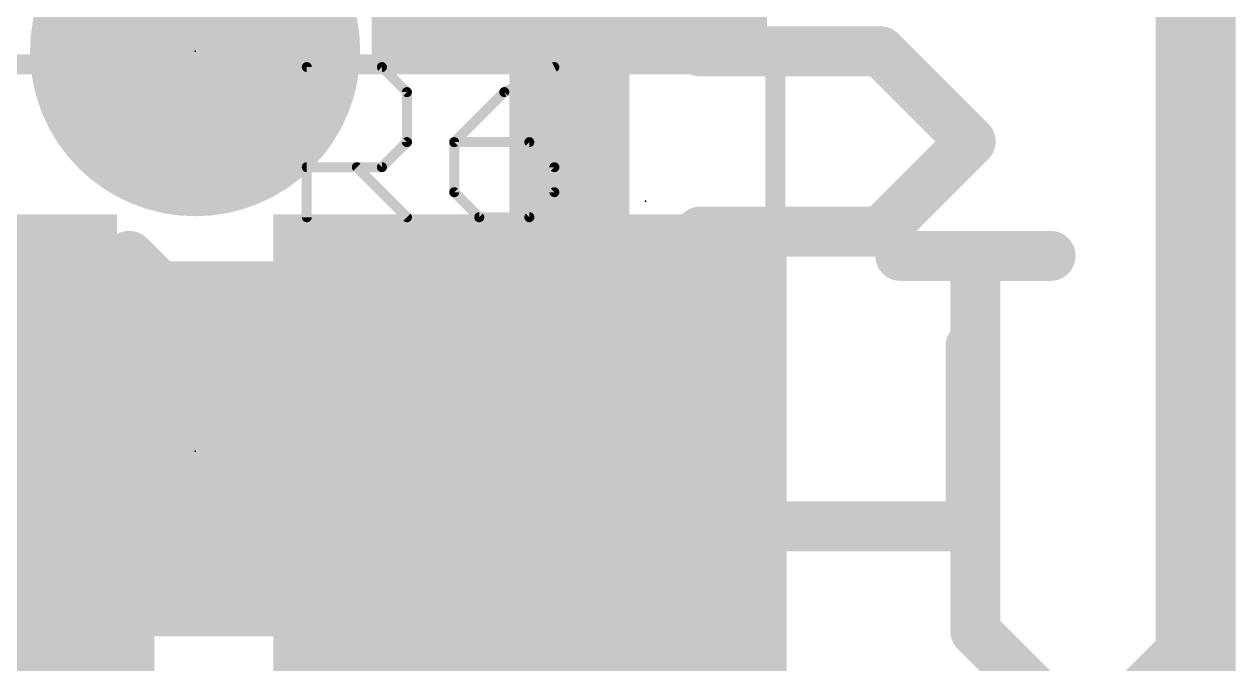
# Model space of a CAD drawing. Extents: x 0 to 108, y -11 to 13.
# Drawn here: x 12.266 to 15.342, y 3.27 to 4.895 of the extents above; entities that cross this region are included whole.
import ezdxf

# ---------------------------------------------------------------- set-up
doc = ezdxf.new("R2010")
doc.units = 0
for name, color, linetype in [('1', 12, 'CONTINUOUS'), ('20', 53, 'CONTINUOUS'), ('21', 41, 'CONTINUOUS'), ('22', 40, 'CONTINUOUS'), ('23', 53, 'CONTINUOUS'), ('24', 53, 'CONTINUOUS'), ('25', 253, 'CONTINUOUS'), ('26', 253, 'CONTINUOUS'), ('29', 253, 'CONTINUOUS'), ('31', 4, 'CONTINUOUS'), ('35', 253, 'CONTINUOUS'), ('39', 12, 'CONTINUOUS'), ('51', 53, 'CONTINUOUS')]:
    doc.layers.add(name, color=color, linetype=linetype)

# ---------------------------------------------------------------- blocks, each defined once
blk = doc.blocks.new('PIE')
at = {"const_width": 0.5}
blk.add_lwpolyline([(0, -0.25, 1), (0, 0.25, 1), (0, -0.25)], format="xyb", dxfattribs=at)
blk = doc.blocks.new('RECT')
blk.add_solid([(-0.5, -0.5), (0.5, -0.5), (-0.5, 0.5), (0.5, 0.5)])

msp = doc.modelspace()

# ---------------------------------------------------------------- linework, layer by layer
at = {"layer": '1', "const_width": 0.3048}
for points in [[(13.65, 3.91), (13.65, 5.35)], [(13.55, 3.81), (13.65, 3.91)], [(13.55, 1.69), (13.55, 3.81)]]:
    msp.add_lwpolyline(points, dxfattribs=at)
at = {"layer": '1', "const_width": 0.1524}
for points in [[(13.7039, 3.8561, 1), (13.5961, 3.9639)], [(13.5738, 3.91, 1), (13.7262, 3.91)], [(13.6262, 3.81, 1), (13.4738, 3.81)], [(13.4961, 3.8639, 1), (13.6039, 3.7561)]]:
    msp.add_lwpolyline(points, format="xyb", dxfattribs=at)
at = {"layer": '20', "const_width": 0.2032}
msp.add_lwpolyline([(15.24, 0), (15.24, 12.7)], dxfattribs=at)
at = {"layer": '21', "const_width": 0.0635}
for points in [[(13.9821, 4.8573, 1), (13.9821, 4.7938)], [(14.4622, 4.848, 1), (14.4173, 4.8031)], [(14.4397, 4.7938, 1), (14.4397, 4.8573)], [(14.691, 4.5743, 1), (14.646, 4.6192)], [(14.646, 4.5743, 1), (14.691, 4.6192)], [(13.9821, 4.3997, 1), (13.9821, 4.3362)], [(14.4397, 4.3362, 1), (14.4397, 4.3997)], [(14.4173, 4.3904, 1), (14.4622, 4.3455)], [(14.7003, 4.0771, 1), (14.6367, 4.0771)], [(13.9821, 3.6513, 1), (13.9821, 3.5878)], [(14.6685, 3.5878, 1), (14.6685, 3.6513)], [(14.6367, 3.6195, 1), (14.7003, 3.6195)]]:
    msp.add_lwpolyline(points, format="xyb", dxfattribs=at)
at = {"layer": '21', "const_width": 0.127}
for points in [[(14.4397, 4.8255), (13.9821, 4.8255)], [(14.6685, 4.5967), (14.4397, 4.8255)], [(14.4397, 4.3679), (14.6685, 4.5967)], [(13.9821, 4.3679), (14.4397, 4.3679)], [(14.6685, 3.6195), (14.6685, 4.0771)], [(13.9821, 3.6195), (14.6685, 3.6195)]]:
    msp.add_lwpolyline(points, dxfattribs=at)
at = {"layer": '22', "const_width": 0.0635}
for points in [[(12.6683, 4.1789, 1), (12.6047, 4.1789)], [(12.6365, 3.4607, 1), (12.6365, 3.5243)], [(12.6047, 3.4925, 1), (12.6683, 3.4925)]]:
    msp.add_lwpolyline(points, format="xyb", dxfattribs=at)
at = {"layer": '22', "const_width": 0.127}
for points in [[(12.6365, 4.1789), (12.6365, 3.4925)], [(12.6365, 3.4925), (12.1789, 3.4925)]]:
    msp.add_lwpolyline(points, dxfattribs=at)
at = {"layer": '23'}
for p in [(12.7, 4.826), (12.7, 3.81)]:
    msp.add_point(p, dxfattribs=at)
at = {"layer": '24'}
msp.add_point((13.843, 4.445), dxfattribs=at)
at = {"layer": '25', "const_width": 0.0254}
for points in [[(12.9835, 4.4044), (12.9835, 4.7857)], [(12.9835, 4.7857), (13.1741, 4.7857)], [(13.1741, 4.7857), (13.2377, 4.7222)], [(13.6119, 4.7857), (13.4848, 4.7222)], [(13.2377, 4.7222), (13.2377, 4.5951)], [(13.4848, 4.7222), (13.3577, 4.5951)], [(13.2377, 4.5951), (13.1741, 4.5315)], [(13.3577, 4.5951), (13.3577, 4.468)], [(13.5484, 4.5951), (13.3577, 4.5951)], [(13.6119, 4.5315), (13.5484, 4.5951)], [(13.1741, 4.5315), (12.9835, 4.5315)], [(13.1106, 4.5315), (13.2377, 4.4044)], [(13.6119, 4.468), (13.6119, 4.5315)], [(13.3577, 4.468), (13.4212, 4.4044)], [(13.5484, 4.4044), (13.6119, 4.468)], [(13.4212, 4.4044), (13.5484, 4.4044)]]:
    msp.add_lwpolyline(points, dxfattribs=at)
at = {"layer": '25', "const_width": 0.0127}
for points in [[(12.9898, 4.7857, 1), (12.9771, 4.7857)], [(12.9835, 4.7921, 1), (12.9835, 4.7794)], [(13.1786, 4.7902, 1), (13.1697, 4.7812)], [(13.1741, 4.7794, 1), (13.1741, 4.7921)], [(13.6147, 4.78, 1), (13.6091, 4.7914)], [(13.244, 4.7222, 1), (13.2314, 4.7222)], [(13.2332, 4.7177, 1), (13.2422, 4.7267)], [(13.482, 4.7278, 1), (13.4876, 4.7165)], [(13.4893, 4.7177, 1), (13.4803, 4.7267)], [(13.2314, 4.5951, 1), (13.244, 4.5951)], [(13.2422, 4.5906, 1), (13.2332, 4.5996)], [(13.364, 4.5951, 1), (13.3513, 4.5951)], [(13.3577, 4.6014, 1), (13.3577, 4.5887)], [(13.3532, 4.5996, 1), (13.3622, 4.5906)], [(13.5528, 4.5996, 1), (13.5439, 4.5906)], [(13.5484, 4.5887, 1), (13.5484, 4.6014)], [(12.9835, 4.5379, 1), (12.9835, 4.5252)], [(13.1151, 4.536, 1), (13.1061, 4.527)], [(13.1697, 4.536, 1), (13.1786, 4.527)], [(13.1741, 4.5252, 1), (13.1741, 4.5379)], [(13.6183, 4.5315, 1), (13.6056, 4.5315)], [(13.6074, 4.527, 1), (13.6164, 4.536)], [(13.3513, 4.468, 1), (13.364, 4.468)], [(13.3622, 4.4724, 1), (13.3532, 4.4635)], [(13.6056, 4.468, 1), (13.6183, 4.468)], [(13.6164, 4.4635, 1), (13.6074, 4.4724)], [(12.9771, 4.4044, 1), (12.9898, 4.4044)], [(13.2332, 4.3999, 1), (13.2422, 4.4089)], [(13.4212, 4.4108, 1), (13.4212, 4.398)], [(13.4168, 4.3999, 1), (13.4257, 4.4089)], [(13.5439, 4.4089, 1), (13.5528, 4.3999)], [(13.5484, 4.398, 1), (13.5484, 4.4108)]]:
    msp.add_lwpolyline(points, format="xyb", dxfattribs=at)
at = {"layer": '26', "const_width": 0.127}
for points in [[(12.9139, 3.925), (12.5326, 4.3063)], [(12.5326, 4.3063), (12.5326, 3.1623)], [(13.5113, 4.3063), (13.3207, 4.1156)], [(14.0833, 4.3063), (13.5113, 4.3063)], [(14.0833, 3.1623), (14.0833, 4.3063)], [(14.8714, 4.3063), (14.4901, 4.3063)], [(14.6807, 3.353), (14.6807, 4.3063)], [(13.3207, 4.1156), (13.3207, 3.7343)], [(13.3207, 3.7343), (13.5113, 3.5436)], [(13.5113, 3.5436), (14.0833, 3.5436)], [(14.8714, 3.1623), (14.6807, 3.353)], [(15.2527, 3.353), (15.062, 3.1623)]]:
    msp.add_lwpolyline(points, dxfattribs=at)
at = {"layer": '26', "const_width": 0.0635}
for points in [[(12.5643, 4.3063, 1), (12.5008, 4.3063)], [(12.555, 4.3287, 1), (12.5101, 4.2838)], [(13.5113, 4.338, 1), (13.5113, 4.2745)], [(13.5338, 4.2838, 1), (13.4889, 4.3287)], [(14.1151, 4.3063, 1), (14.0516, 4.3063)], [(14.0833, 4.2745, 1), (14.0833, 4.338)], [(14.4901, 4.338, 1), (14.4901, 4.2745)], [(14.7125, 4.3063, 1), (14.649, 4.3063)], [(14.8714, 4.2745, 1), (14.8714, 4.338)], [(13.3524, 4.1156, 1), (13.2889, 4.1156)], [(13.2982, 4.1381, 1), (13.3431, 4.0932)], [(12.8915, 3.9025, 1), (12.9364, 3.9474)], [(13.3431, 3.7567, 1), (13.2982, 3.7118)], [(13.2889, 3.7343, 1), (13.3524, 3.7343)], [(13.5113, 3.5754, 1), (13.5113, 3.5119)], [(14.0833, 3.5119, 1), (14.0833, 3.5754)], [(13.4889, 3.5212, 1), (13.5338, 3.5661)], [(14.7032, 3.3754, 1), (14.6583, 3.3305)], [(15.2752, 3.3305, 1), (15.2302, 3.3754)], [(14.649, 3.353, 1), (14.7125, 3.353)]]:
    msp.add_lwpolyline(points, format="xyb", dxfattribs=at)
at = {"layer": '39', "const_width": 0.0508}
for points in [[(11.227, 4.793), (14.173, 4.793)], [(14.173, 4.793), (14.173, 2.827)]]:
    msp.add_lwpolyline(points, dxfattribs=at)
at = {"layer": '39', "const_width": 0.0254}
for points in [[(14.1857, 4.793, 1), (14.1603, 4.793)], [(14.173, 4.7803, 1), (14.173, 4.8057)]]:
    msp.add_lwpolyline(points, format="xyb", dxfattribs=at)
at = {"layer": '51', "const_width": 0.1016}
for points in [[(12.344, 4.242), (13.056, 4.242)], [(12.344, 3.391), (13.056, 3.391)]]:
    msp.add_lwpolyline(points, dxfattribs=at)
at = {"layer": '51', "const_width": 0.0508}
for points in [[(12.344, 4.2674, 1), (12.344, 4.2166)], [(13.056, 4.2166, 1), (13.056, 4.2674)], [(12.344, 3.4164, 1), (12.344, 3.3656)], [(13.056, 3.3656, 1), (13.056, 3.4164)]]:
    msp.add_lwpolyline(points, format="xyb", dxfattribs=at)

# ---------------------------------------------------------------- block references
at = {"layer": '1', "xscale": 0.635, "yscale": 0.635}
msp.add_blockref('PIE', (12.7, 4.826), dxfattribs=at)
at = {"layer": '1', "xscale": 1.1}
for p in [(11.85, 3.81), (13.55, 3.81)]:
    msp.add_blockref('RECT', p, dxfattribs=at)
at = {"layer": '21', "xscale": 0.4572, "yscale": 0.762}
msp.add_blockref('RECT', (12.7, 3.81), dxfattribs=at)
at = {"layer": '29'}
for name, p, xscale, yscale in [('RECT', (13.65, 5.35), 1.0032, 1.1032), ('PIE', (12.7, 4.826), 0.8382, 0.8382), ('RECT', (11.85, 3.81), 1.3032, 1.2032), ('RECT', (13.55, 3.81), 1.3032, 1.2032)]:
    msp.add_blockref(name, p, dxfattribs=dict(at, xscale=xscale, yscale=yscale))
at = {"layer": '31', "xscale": 1.1}
for p in [(11.85, 3.81), (13.55, 3.81)]:
    msp.add_blockref('RECT', p, dxfattribs=at)
at = {"layer": '35', "xscale": 0.3998, "yscale": 0.6}
msp.add_blockref('RECT', (12.7, 3.81), dxfattribs=at)
at = {"layer": '51', "xscale": 0.5001, "yscale": 0.95}
for p in [(12.1119, 3.8151), (13.2803, 3.8151)]:
    msp.add_blockref('RECT', p, dxfattribs=at)

doc.saveas('drawing.dxf')
